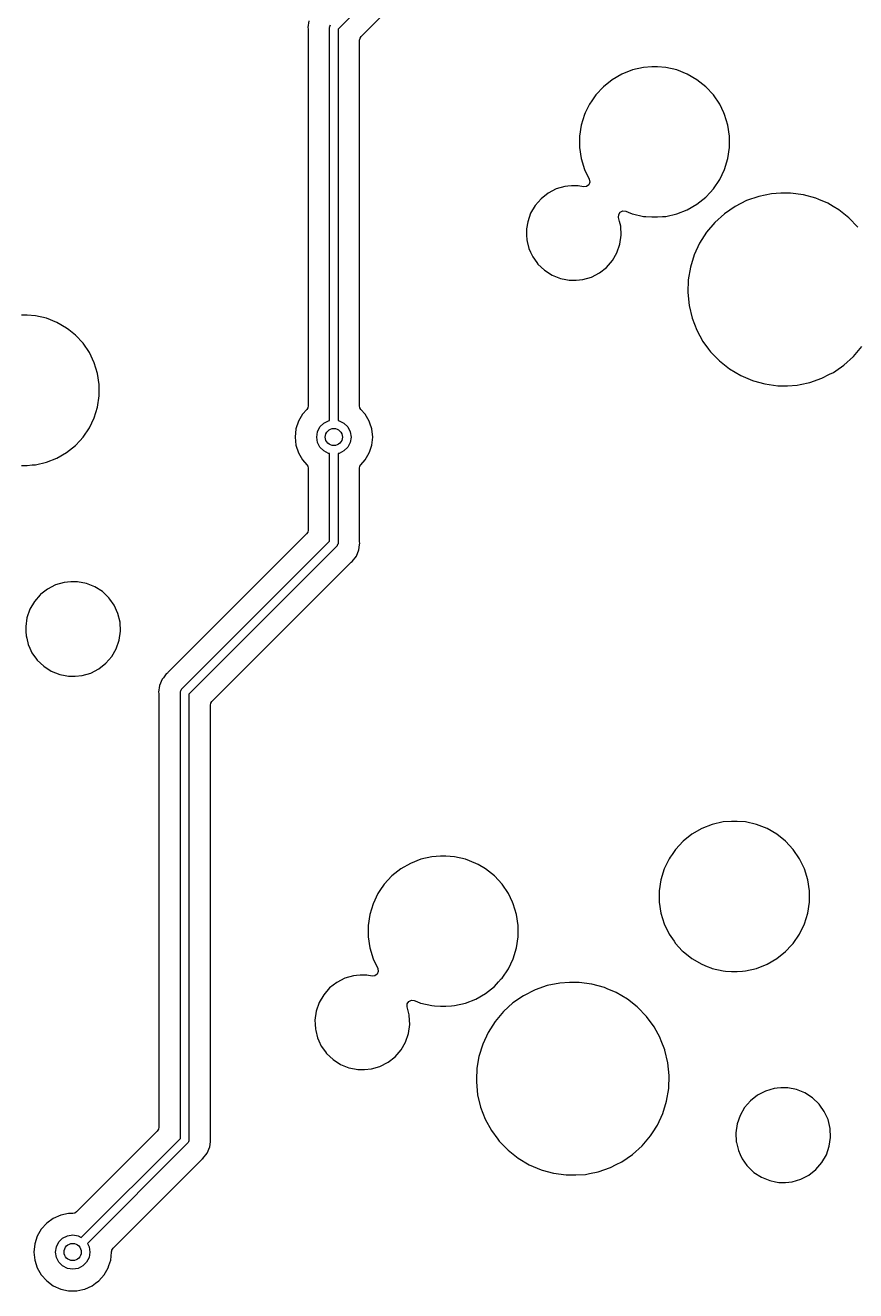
# Model space of a CAD drawing. Extents: x 41 to 271, y -133 to -23.
# Drawn here: x 60.91 to 80.28, y -77.55 to -48.05 of the extents above; entities that cross this region are included whole.
import ezdxf

# ---------------------------------------------------------------- set-up
doc = ezdxf.new("R2010")
doc.units = 0
doc.layers.add('BLACK', color=7, linetype='CONTINUOUS')

msp = doc.modelspace()

# ---------------------------------------------------------------- linework, layer by layer
at = {"layer": 'BLACK', "linetype": 'CONTINUOUS'}
for p, q in [((69.3407, -47.0107), (68.21, -48.1414)), ((67.525, -47.9432), (67.5043, -48.1)), ((68.0112, -48.0844), (68.0219, -48.0635)), ((68.0125, -48.0923), (68.0112, -48.0844)), ((68.0219, -48.0635), (68.0291, -48.0412)), ((68.7468, -48.3124), (69.2424, -47.8168)), ((67.5043, -48.1), (67.5084, -48.1313)), ((67.5084, -48.1313), (67.5095, -48.1475)), ((67.5095, -48.1475), (67.5095, -56.9235)), ((68.01, -48.1), (68.0125, -48.0923)), ((68.01, -57.01), (68.01, -48.1)), ((68.21, -48.1414), (68.21, -57.01)), ((68.7105, -48.4001), (68.7199, -48.3526)), ((68.7199, -48.3526), (68.7468, -48.3124)), ((68.7105, -52.8404), (68.7105, -48.4001)), ((74.8277, -49.1867), (74.6005, -49.3179)), ((75.0719, -49.0909), (74.8277, -49.1867)), ((75.3277, -49.0325), (75.0719, -49.0909)), ((75.5239, -49.0178), (75.3277, -49.0325)), ((75.6548, -49.0178), (75.5239, -49.0178)), ((75.5239, -49.0178), (75.5239, -49.0178)), ((75.6549, -49.0178), (75.6548, -49.0178)), ((75.851, -49.0325), (75.6549, -49.0178)), ((76.1068, -49.0909), (75.851, -49.0325)), ((76.351, -49.1867), (76.1068, -49.0909)), ((76.5782, -49.3179), (76.351, -49.1867)), ((74.3954, -49.4815), (74.2169, -49.6738)), ((74.6005, -49.3179), (74.3954, -49.4815)), ((76.7833, -49.4815), (76.5782, -49.3179)), ((76.5782, -49.3179), (76.5782, -49.3179)), ((76.9618, -49.6738), (76.7833, -49.4815)), ((76.7833, -49.4815), (76.7833, -49.4815)), ((76.7833, -49.4815), (76.7833, -49.4815)), ((74.1225, -49.8122), (74.0706, -49.8884)), ((74.2169, -49.6738), (74.1225, -49.8122)), ((77.1096, -49.8906), (76.9618, -49.6738)), ((76.9618, -49.6738), (76.9618, -49.6738)), ((76.9618, -49.6738), (76.9618, -49.6738)), ((73.9553, -50.127), (73.878, -50.3777)), ((73.9733, -50.0895), (73.9553, -50.127)), ((74.0691, -49.8906), (73.9733, -50.0895)), ((74.0706, -49.8884), (74.0691, -49.8906)), ((77.2054, -50.0895), (77.1096, -49.8906)), ((77.2234, -50.127), (77.2054, -50.0895)), ((77.3007, -50.3777), (77.2234, -50.127)), ((73.878, -50.3777), (73.8389, -50.6371)), ((77.3399, -50.6371), (77.3007, -50.3777)), ((73.8389, -50.6371), (73.8389, -50.8995)), ((77.3399, -50.8995), (77.3399, -50.6371)), ((73.8389, -50.8995), (73.878, -51.1589)), ((77.3007, -51.1589), (77.3399, -50.8995)), ((73.878, -51.1589), (73.9553, -51.4096)), ((77.2234, -51.4096), (77.3007, -51.1589)), ((73.9553, -51.4096), (74.0659, -51.6393)), ((77.1096, -51.646), (77.2234, -51.4096)), ((73.294, -51.8659), (73.1071, -51.9623)), ((73.4958, -51.8066), (73.294, -51.8659)), ((73.5656, -51.8), (73.4958, -51.8066)), ((73.6528, -51.7916), (73.5656, -51.8)), ((73.8104, -51.7916), (73.6528, -51.7916)), ((73.9307, -51.8148), (73.8104, -51.7916)), ((73.8104, -51.7916), (73.8104, -51.7916)), ((73.9981, -51.809), (73.9307, -51.8148)), ((74.0524, -51.7687), (73.9981, -51.809)), ((74.0775, -51.7059), (74.0524, -51.7687)), ((74.0659, -51.6393), (74.0775, -51.7059)), ((76.8826, -51.9481), (76.9618, -51.8628)), ((76.9618, -51.8628), (77.1096, -51.646)), ((76.9618, -51.8628), (76.9618, -51.8628)), ((76.9618, -51.8628), (76.9618, -51.8628)), ((72.9417, -52.0923), (72.804, -52.2512)), ((73.1071, -51.9623), (72.9417, -52.0923)), ((76.5782, -52.2187), (76.7833, -52.0551)), ((76.7833, -52.0551), (76.8826, -51.9481)), ((77.734, -52.1369), (77.4658, -52.2724)), ((78.0178, -52.0383), (77.734, -52.1369)), ((78.3123, -51.9785), (78.0178, -52.0383)), ((78.5371, -51.9634), (78.3123, -51.9785)), ((78.7624, -51.9634), (78.5371, -51.9634)), ((78.5371, -51.9634), (78.5371, -51.9634)), ((79.0602, -52.0035), (78.7624, -51.9634)), ((79.35, -52.0829), (79.0602, -52.0035)), ((79.0602, -52.0035), (79.0602, -52.0035)), ((79.0602, -52.0035), (79.0602, -52.0035)), ((79.4187, -52.112), (79.35, -52.0829)), ((79.6266, -52.2002), (79.4187, -52.112)), ((79.7559, -52.2767), (79.6266, -52.2002)), ((72.6988, -52.4334), (72.63, -52.6322)), ((72.804, -52.2512), (72.6988, -52.4334)), ((74.7503, -52.5292), (74.7526, -52.4624)), ((74.7526, -52.4624), (74.7893, -52.4065)), ((74.7893, -52.4065), (74.8496, -52.3778)), ((74.8496, -52.3778), (74.9161, -52.3845)), ((74.9161, -52.3845), (74.9722, -52.4065)), ((74.9722, -52.4065), (75.0637, -52.4425)), ((75.0637, -52.4425), (75.0719, -52.4457)), ((75.0719, -52.4457), (75.3277, -52.5041)), ((75.3277, -52.5041), (75.3838, -52.5083)), ((75.3838, -52.5083), (75.5239, -52.5188)), ((75.6549, -52.5188), (75.7774, -52.5096)), ((75.7774, -52.5096), (75.851, -52.5041)), ((75.851, -52.5041), (76.1068, -52.4457)), ((76.1068, -52.4457), (76.351, -52.3498)), ((76.351, -52.3498), (76.5782, -52.2187)), ((77.218, -52.4425), (76.9952, -52.644)), ((77.4658, -52.2724), (77.218, -52.4425)), ((79.8852, -52.3533), (79.7559, -52.2767)), ((80.1161, -52.5357), (79.8852, -52.3533)), ((72.6061, -52.7983), (72.6001, -52.8404)), ((72.63, -52.6322), (72.6061, -52.7983)), ((74.7508, -52.5312), (74.7503, -52.5292)), ((74.7743, -52.6283), (74.7508, -52.5312)), ((74.7508, -52.5312), (74.7508, -52.5312)), ((74.8003, -52.7353), (74.7743, -52.6283)), ((74.8004, -52.7356), (74.8003, -52.7353)), ((74.8104, -52.9457), (74.8004, -52.7356)), ((75.5239, -52.5188), (75.5239, -52.5188)), ((75.5239, -52.5188), (75.6548, -52.5188)), ((75.6548, -52.5188), (75.6549, -52.5188)), ((76.9952, -52.644), (76.8012, -52.8735)), ((80.121, -52.5395), (80.1161, -52.5357)), ((80.3299, -52.7555), (80.121, -52.5395)), ((68.7105, -54.283), (68.7105, -52.8404)), ((72.6001, -52.8404), (72.6049, -52.9422)), ((72.6049, -52.9422), (72.6101, -53.0505)), ((72.6101, -53.0505), (72.6196, -53.0899)), ((72.6196, -53.0899), (72.6597, -53.2549)), ((74.7804, -53.1539), (74.8104, -52.9457)), ((76.8012, -52.8735), (76.6395, -53.1268)), ((72.6597, -53.2549), (72.6981, -53.339)), ((72.6981, -53.339), (72.747, -53.4462)), ((74.6065, -53.5348), (74.7117, -53.3526)), ((74.7117, -53.3526), (74.7804, -53.1539)), ((76.6395, -53.1268), (76.513, -53.3994)), ((72.747, -53.4462), (72.8433, -53.5814)), ((72.8433, -53.5814), (72.8691, -53.6176)), ((72.8691, -53.6176), (73.0213, -53.7627)), ((74.4687, -53.6938), (74.6065, -53.5348)), ((76.424, -53.6864), (76.374, -53.9827)), ((76.513, -53.3994), (76.424, -53.6864)), ((73.0213, -53.7627), (73.0213, -53.7627)), ((73.0213, -53.7627), (73.0213, -53.7627)), ((73.0213, -53.7627), (73.1982, -53.8764)), ((73.1982, -53.8764), (73.1982, -53.8764)), ((73.1982, -53.8764), (73.3935, -53.9546)), ((73.3935, -53.9546), (73.5223, -53.9794)), ((73.5223, -53.9794), (73.6001, -53.9944)), ((73.7577, -53.9944), (73.9146, -53.9794)), ((73.9146, -53.9794), (74.1164, -53.9202)), ((74.1164, -53.9202), (74.3034, -53.8238)), ((74.3034, -53.8238), (74.4687, -53.6938)), ((76.374, -53.9827), (76.364, -54.283)), ((73.6001, -53.9944), (73.6001, -53.9944)), ((73.6001, -53.9944), (73.7577, -53.9944)), ((73.7577, -53.9944), (73.7577, -53.9944)), ((68.7105, -56.9235), (68.7105, -54.283)), ((76.364, -54.283), (76.394, -54.582)), ((60.9552, -54.8085), (60.8242, -54.8085)), ((61.1513, -54.8232), (60.9552, -54.8085)), ((60.9552, -54.8085), (60.9552, -54.8085)), ((61.4071, -54.8816), (61.1513, -54.8232)), ((76.394, -54.582), (76.4637, -54.8743)), ((61.6514, -54.9775), (61.4071, -54.8816)), ((61.8786, -55.1087), (61.6514, -54.9775)), ((61.9299, -55.1496), (61.8786, -55.1087)), ((62.0837, -55.2722), (61.9299, -55.1496)), ((76.4637, -54.8743), (76.5717, -55.1547)), ((76.5717, -55.1547), (76.7161, -55.4182)), ((62.2621, -55.4646), (62.0837, -55.2722)), ((62.0837, -55.2722), (62.0837, -55.2722)), ((62.0837, -55.2722), (62.0837, -55.2722)), ((76.7161, -55.4182), (76.8492, -55.5989)), ((62.4099, -55.6813), (62.2621, -55.4646)), ((62.2621, -55.4646), (62.2621, -55.4646)), ((62.2621, -55.4646), (62.2621, -55.4646)), ((62.5238, -55.9177), (62.4099, -55.6813)), ((76.8492, -55.5989), (76.8944, -55.6601)), ((76.8944, -55.6601), (77.1033, -55.8761)), ((80.2291, -55.7716), (80.4231, -55.5421)), ((62.6011, -56.1684), (62.5238, -55.9177)), ((77.1033, -55.8761), (77.3391, -56.0623)), ((79.8152, -56.1043), (80.0062, -55.9732)), ((80.0062, -55.9732), (80.2291, -55.7716)), ((62.6402, -56.4279), (62.6011, -56.1684)), ((77.3391, -56.0623), (77.5976, -56.2155)), ((77.5976, -56.2155), (77.8743, -56.3328)), ((77.8743, -56.3328), (77.8743, -56.3328)), ((77.8743, -56.3328), (77.8743, -56.3328)), ((77.8743, -56.3328), (77.8959, -56.3387)), ((77.8959, -56.3387), (78.1641, -56.4122)), ((79.2064, -56.3773), (79.4903, -56.2788)), ((79.4903, -56.2788), (79.672, -56.1869)), ((79.672, -56.1869), (79.7585, -56.1432)), ((79.7585, -56.1432), (79.8152, -56.1043)), ((62.6402, -56.6902), (62.6402, -56.4279)), ((78.1641, -56.4122), (78.4619, -56.4522)), ((78.4619, -56.4522), (78.6872, -56.4522)), ((78.6872, -56.4522), (78.9119, -56.4372)), ((78.6872, -56.4522), (78.6872, -56.4522)), ((78.9119, -56.4372), (78.9856, -56.4222)), ((78.9856, -56.4222), (79.2064, -56.3773)), ((62.6011, -56.9497), (62.6402, -56.6902)), ((67.5095, -56.9235), (67.5013, -56.968)), ((68.7187, -56.968), (68.7105, -56.9235)), ((62.4099, -57.4368), (62.5238, -57.2004)), ((62.5238, -57.2004), (62.6011, -56.9497)), ((67.3775, -57.1178), (67.2828, -57.2817)), ((67.4776, -57.0065), (67.3775, -57.1178)), ((67.5013, -56.968), (67.4776, -57.0065)), ((68.01, -57.2658), (68.01, -57.01)), ((68.21, -57.01), (68.21, -57.2658)), ((68.7424, -57.0065), (68.7187, -56.968)), ((68.8425, -57.1178), (68.7424, -57.0065)), ((68.9372, -57.2817), (68.8425, -57.1178)), ((62.2621, -57.6535), (62.4099, -57.4368)), ((67.2243, -57.4617), (67.2045, -57.65)), ((67.2828, -57.2817), (67.2243, -57.4617)), ((67.7296, -57.5264), (67.7864, -57.4149)), ((67.7864, -57.4149), (67.8749, -57.3264)), ((67.8749, -57.3264), (67.9864, -57.2696)), ((67.9864, -57.2696), (68.01, -57.2658)), ((68.21, -57.2658), (68.2336, -57.2696)), ((68.2336, -57.2696), (68.3451, -57.3264)), ((68.3451, -57.3264), (68.4336, -57.4149)), ((68.4336, -57.4149), (68.4904, -57.5264)), ((68.9509, -57.3238), (68.9372, -57.2817)), ((68.9957, -57.4617), (68.9509, -57.3238)), ((69.0155, -57.65), (68.9957, -57.4617)), ((62.0837, -57.8459), (62.183, -57.7388)), ((62.183, -57.7388), (62.2621, -57.6535)), ((62.2621, -57.6535), (62.2621, -57.6535)), ((62.2621, -57.6535), (62.2621, -57.6535)), ((67.2045, -57.65), (67.2243, -57.8383)), ((67.71, -57.65), (67.7296, -57.5264)), ((67.7296, -57.7736), (67.71, -57.65)), ((67.7864, -57.8851), (67.7296, -57.7736)), ((68.4904, -57.7736), (68.4336, -57.8851)), ((68.4904, -57.5264), (68.51, -57.65)), ((68.51, -57.65), (68.4904, -57.7736)), ((68.9957, -57.8383), (69.0155, -57.65)), ((61.6514, -58.1406), (61.8786, -58.0094)), ((61.8786, -58.0094), (62.0837, -57.8459)), ((67.2243, -57.8383), (67.2828, -58.0183)), ((67.2828, -58.0183), (67.3775, -58.1822)), ((67.8749, -57.9736), (67.7864, -57.8851)), ((67.9864, -58.0304), (67.8749, -57.9736)), ((68.01, -58.0342), (67.9864, -58.0304)), ((68.01, -60.0786), (68.01, -58.0342)), ((68.2336, -58.0304), (68.21, -58.0342)), ((68.21, -58.0342), (68.21, -60.12)), ((68.3451, -57.9736), (68.2336, -58.0304)), ((68.4336, -57.8851), (68.3451, -57.9736)), ((68.8425, -58.1822), (68.9372, -58.0183)), ((68.9372, -58.0183), (68.9501, -57.9785)), ((68.9501, -57.9785), (68.9957, -57.8383)), ((60.8242, -58.3095), (60.9552, -58.3095)), ((60.9552, -58.3095), (61.0778, -58.3004)), ((60.9552, -58.3095), (60.9552, -58.3095)), ((61.0778, -58.3004), (61.1513, -58.2948)), ((61.1513, -58.2948), (61.4071, -58.2365)), ((61.4071, -58.2365), (61.6514, -58.1406)), ((67.3775, -58.1822), (67.4776, -58.2935)), ((67.4776, -58.2935), (67.5013, -58.332)), ((67.5013, -58.332), (67.5095, -58.3765)), ((67.5095, -58.3765), (67.5095, -59.8199)), ((68.7105, -58.3765), (68.7187, -58.332)), ((68.7105, -60.0725), (68.7105, -58.3765)), ((68.7187, -58.332), (68.7424, -58.2935)), ((68.7424, -58.2935), (68.8425, -58.1822)), ((67.5001, -59.8674), (67.4732, -59.9076)), ((67.5095, -59.8199), (67.5001, -59.8674)), ((67.4732, -59.9076), (64.239, -63.1418)), ((64.5593, -63.5293), (68.01, -60.0786)), ((68.1909, -60.1788), (68.1844, -60.1835)), ((68.1981, -60.1565), (68.1909, -60.1788)), ((68.2088, -60.1356), (68.1981, -60.1565)), ((68.21, -60.12), (68.2075, -60.1277)), ((68.2075, -60.1277), (68.2088, -60.1356)), ((68.695, -60.2768), (68.7105, -60.1594)), ((68.7116, -60.0887), (68.7105, -60.0725)), ((68.7105, -60.1594), (68.7157, -60.12)), ((68.7157, -60.12), (68.7116, -60.0887)), ((68.1807, -60.1907), (64.73, -63.6414)), ((68.1844, -60.1835), (68.1807, -60.1907)), ((68.5383, -60.5483), (68.6345, -60.4228)), ((68.6345, -60.4228), (68.695, -60.2768)), ((66.071, -63.0082), (68.501, -60.5782)), ((68.501, -60.5782), (68.5132, -60.5675)), ((68.5132, -60.5675), (68.5383, -60.5483)), ((61.819, -61.0369), (61.6172, -61.0962)), ((61.8982, -61.0294), (61.819, -61.0369)), ((61.9759, -61.022), (61.8982, -61.0294)), ((62.1335, -61.022), (61.9759, -61.022)), ((62.3401, -61.0618), (62.1335, -61.022)), ((62.1335, -61.022), (62.1335, -61.022)), ((62.3774, -61.0767), (62.3401, -61.0618)), ((62.3401, -61.0618), (62.3401, -61.0618)), ((62.3401, -61.0618), (62.3401, -61.0618)), ((61.2584, -61.33), (61.1271, -61.4816)), ((61.2649, -61.3226), (61.2584, -61.33)), ((61.277, -61.313), (61.2649, -61.3226)), ((61.4302, -61.1926), (61.277, -61.313)), ((61.6172, -61.0962), (61.4302, -61.1926)), ((62.5354, -61.1399), (62.3774, -61.0767)), ((62.7123, -61.2537), (62.5354, -61.1399)), ((62.8645, -61.3988), (62.7123, -61.2537)), ((62.7123, -61.2537), (62.7123, -61.2537)), ((62.7123, -61.2537), (62.7123, -61.2537)), ((61.1271, -61.4816), (61.0219, -61.6637)), ((62.8852, -61.4278), (62.8645, -61.3988)), ((62.9865, -61.5701), (62.8852, -61.4278)), ((63.0739, -61.7615), (62.9865, -61.5701)), ((62.9865, -61.5701), (62.9865, -61.5701)), ((62.9865, -61.5701), (62.9865, -61.5701)), ((60.9531, -61.8625), (60.9237, -62.0671)), ((61.0219, -61.6637), (60.9531, -61.8625)), ((63.1235, -61.9659), (63.0739, -61.7615)), ((60.9237, -62.0671), (60.9232, -62.0707)), ((60.9232, -62.0707), (60.9286, -62.1848)), ((60.9286, -62.1848), (60.9332, -62.2808)), ((63.1036, -62.3842), (63.1335, -62.176)), ((63.1335, -62.176), (63.1235, -61.9659)), ((60.9332, -62.2808), (60.947, -62.3376)), ((60.947, -62.3376), (60.9828, -62.4852)), ((60.9828, -62.4852), (61.0233, -62.5739)), ((63.0348, -62.583), (63.1036, -62.3842)), ((61.0233, -62.5739), (61.0702, -62.6766)), ((61.0702, -62.6766), (61.1786, -62.8289)), ((61.1786, -62.8289), (61.1922, -62.8479)), ((62.7919, -62.9241), (62.9296, -62.7651)), ((62.9296, -62.7651), (63.0348, -62.583)), ((61.1922, -62.8479), (61.3444, -62.993)), ((61.3444, -62.993), (61.3444, -62.993)), ((61.3444, -62.993), (61.3444, -62.9931)), ((61.3444, -62.9931), (61.5214, -63.1068)), ((61.5214, -63.1068), (61.5214, -63.1068)), ((61.5214, -63.1068), (61.7167, -63.1849)), ((62.4396, -63.1505), (62.6265, -63.0541)), ((62.6265, -63.0541), (62.7919, -62.9241)), ((65.2668, -63.8124), (66.071, -63.0082)), ((61.7167, -63.1849), (61.8454, -63.2098)), ((61.8454, -63.2098), (61.9232, -63.2248)), ((61.9232, -63.2248), (61.9232, -63.2248)), ((61.9232, -63.2248), (62.0808, -63.2248)), ((62.0808, -63.2248), (62.2378, -63.2098)), ((62.0808, -63.2248), (62.0808, -63.2248)), ((62.2378, -63.2098), (62.4396, -63.1505)), ((64.1055, -63.2972), (64.045, -63.4432)), ((64.1344, -63.2594), (64.1055, -63.2972)), ((64.1345, -63.2594), (64.1344, -63.2594)), ((64.2017, -63.1717), (64.1345, -63.2594)), ((64.2268, -63.1525), (64.2017, -63.1717)), ((64.239, -63.1418), (64.2268, -63.1525)), ((64.045, -63.4432), (64.0243, -63.6)), ((64.0243, -63.6), (64.0284, -63.6313)), ((64.0284, -63.6313), (64.0295, -63.6475)), ((64.0295, -63.6475), (64.0295, -73.7399)), ((64.53, -63.6), (64.5325, -63.5923)), ((64.53, -73.9986), (64.53, -63.6)), ((64.5312, -63.5844), (64.5419, -63.5635)), ((64.5325, -63.5923), (64.5312, -63.5844)), ((64.5419, -63.5635), (64.5491, -63.5412)), ((64.5491, -63.5412), (64.5556, -63.5365)), ((64.5556, -63.5365), (64.5593, -63.5293)), ((64.73, -63.6414), (64.73, -74.04)), ((65.2305, -63.9001), (65.2399, -63.8526)), ((65.2305, -71.2413), (65.2305, -63.9001)), ((65.2399, -63.8526), (65.2668, -63.8124)), ((77.1883, -66.6234), (76.9325, -66.6818)), ((77.3844, -66.6087), (77.1883, -66.6234)), ((77.5154, -66.6087), (77.3844, -66.6087)), ((77.3844, -66.6087), (77.3844, -66.6087)), ((77.7115, -66.6234), (77.5154, -66.6087)), ((77.5154, -66.6087), (77.5154, -66.6087)), ((77.9673, -66.6818), (77.7115, -66.6234)), ((76.461, -66.9088), (76.2559, -67.0724)), ((76.6882, -66.7776), (76.461, -66.9088)), ((76.9325, -66.6818), (76.6882, -66.7776)), ((78.2115, -66.7776), (77.9673, -66.6818)), ((78.4387, -66.9088), (78.2115, -66.7776)), ((78.6439, -67.0724), (78.4387, -66.9088)), ((78.4387, -66.9088), (78.4387, -66.9088)), ((76.2559, -67.0724), (76.0775, -67.2647)), ((78.8223, -67.2647), (78.6439, -67.0724)), ((78.6439, -67.0724), (78.6439, -67.0724)), ((78.6439, -67.0724), (78.6439, -67.0724)), ((70.1414, -67.4917), (69.8972, -67.5876)), ((70.3972, -67.4334), (70.1414, -67.4917)), ((70.5934, -67.4187), (70.3972, -67.4334)), ((70.7243, -67.4187), (70.5934, -67.4187)), ((70.5934, -67.4187), (70.5934, -67.4187)), ((70.7244, -67.4187), (70.7243, -67.4187)), ((70.9205, -67.4334), (70.7244, -67.4187)), ((71.1763, -67.4917), (70.9205, -67.4334)), ((71.4205, -67.5876), (71.1763, -67.4917)), ((75.9297, -67.4815), (75.8313, -67.6857)), ((75.9551, -67.4442), (75.9297, -67.4815)), ((75.9983, -67.3809), (75.9551, -67.4442)), ((76.0775, -67.2647), (75.9983, -67.3809)), ((78.9701, -67.4815), (78.8223, -67.2647)), ((78.8223, -67.2647), (78.8223, -67.2647)), ((78.8223, -67.2647), (78.8223, -67.2647)), ((79.0839, -67.7179), (78.9701, -67.4815)), ((69.67, -67.7188), (69.4649, -67.8824)), ((69.8972, -67.5876), (69.67, -67.7188)), ((71.4719, -67.6173), (71.4205, -67.5876)), ((71.4205, -67.5876), (71.4205, -67.5876)), ((71.4205, -67.5876), (71.4205, -67.5876)), ((71.6477, -67.7188), (71.4719, -67.6173)), ((71.8528, -67.8824), (71.6477, -67.7188)), ((71.6477, -67.7188), (71.6477, -67.7188)), ((75.8158, -67.7179), (75.7385, -67.9686)), ((75.8313, -67.6857), (75.8158, -67.7179)), ((79.1613, -67.9686), (79.0839, -67.7179)), ((69.2864, -68.0747), (69.1859, -68.2221)), ((69.4649, -67.8824), (69.2864, -68.0747)), ((72.0313, -68.0747), (71.8528, -67.8824)), ((71.8528, -67.8824), (71.8528, -67.8824)), ((71.8528, -67.8824), (71.8528, -67.8824)), ((72.1791, -68.2915), (72.0313, -68.0747)), ((72.0313, -68.0747), (72.0313, -68.0747)), ((72.0313, -68.0747), (72.0313, -68.0747)), ((75.7385, -67.9686), (75.6994, -68.228)), ((79.2004, -68.228), (79.1613, -67.9686)), ((69.1386, -68.2915), (69.0248, -68.5278)), ((69.1859, -68.2221), (69.1386, -68.2915)), ((72.2749, -68.4904), (72.1791, -68.2915)), ((75.6994, -68.228), (75.6994, -68.4904)), ((79.2004, -68.4904), (79.2004, -68.228)), ((69.0248, -68.5278), (68.9475, -68.7786)), ((72.2929, -68.5278), (72.2749, -68.4904)), ((72.3702, -68.7786), (72.2929, -68.5278)), ((75.6994, -68.4904), (75.7385, -68.7498)), ((79.1613, -68.7498), (79.2004, -68.4904)), ((68.9475, -68.7786), (68.9084, -69.038)), ((72.4094, -69.038), (72.3702, -68.7786)), ((75.7385, -68.7498), (75.8158, -69.0005)), ((75.8158, -69.0005), (75.9297, -69.2369)), ((78.9701, -69.2369), (79.0839, -69.0005)), ((79.0839, -69.0005), (79.1613, -68.7498)), ((68.9084, -69.038), (68.9084, -69.3003)), ((68.9084, -69.3003), (68.9475, -69.5598)), ((72.3702, -69.5598), (72.4094, -69.3003)), ((72.4094, -69.3003), (72.4094, -69.038)), ((75.9297, -69.2369), (76.0446, -69.4056)), ((78.8223, -69.4537), (78.9701, -69.2369)), ((68.9475, -69.5598), (69.0248, -69.8105)), ((72.2929, -69.8105), (72.3702, -69.5598)), ((76.0446, -69.4056), (76.0775, -69.4537)), ((76.0775, -69.4537), (76.2364, -69.625)), ((78.6439, -69.646), (78.781, -69.4982)), ((78.781, -69.4982), (78.8223, -69.4537)), ((78.8223, -69.4537), (78.8223, -69.4537)), ((78.8223, -69.4537), (78.8223, -69.4537)), ((69.0248, -69.8105), (69.1354, -70.0401)), ((72.1791, -70.0469), (72.2929, -69.8105)), ((76.2364, -69.625), (76.2559, -69.646)), ((76.2559, -69.646), (76.461, -69.8096)), ((76.461, -69.8096), (76.6882, -69.9408)), ((78.2115, -69.9408), (78.4387, -69.8096)), ((78.4387, -69.8096), (78.6439, -69.646)), ((68.5653, -70.2075), (68.3635, -70.2668)), ((68.6351, -70.2008), (68.5653, -70.2075)), ((68.7223, -70.1925), (68.6351, -70.2008)), ((68.8799, -70.1925), (68.7223, -70.1925)), ((69.0002, -70.2157), (68.8799, -70.1925)), ((68.8799, -70.1925), (68.8799, -70.1925)), ((69.1219, -70.1696), (69.0676, -70.2099)), ((69.147, -70.1068), (69.1219, -70.1696)), ((69.1354, -70.0401), (69.147, -70.1068)), ((72.0313, -70.2636), (72.1791, -70.0469)), ((76.6882, -69.9408), (76.8153, -69.9907)), ((76.8153, -69.9907), (76.9028, -70.025)), ((76.9028, -70.025), (76.9325, -70.0366)), ((76.9325, -70.0366), (77.1882, -70.095)), ((77.1882, -70.095), (77.2443, -70.0992)), ((77.2443, -70.0992), (77.3844, -70.1097)), ((77.3844, -70.1097), (77.3844, -70.1097)), ((77.3844, -70.1097), (77.5154, -70.1097)), ((77.5154, -70.1097), (77.638, -70.1005)), ((77.5154, -70.1097), (77.5154, -70.1097)), ((77.638, -70.1005), (77.7115, -70.095)), ((77.7115, -70.095), (77.9673, -70.0366)), ((77.9673, -70.0366), (78.2115, -69.9408)), ((68.0112, -70.4932), (67.8735, -70.6521)), ((68.1766, -70.3631), (68.0112, -70.4932)), ((68.3635, -70.2668), (68.1766, -70.3631)), ((69.0676, -70.2099), (69.0002, -70.2157)), ((71.6477, -70.6196), (71.8528, -70.456)), ((71.8528, -70.456), (71.9521, -70.349)), ((71.9521, -70.349), (72.0129, -70.2835)), ((72.0129, -70.2835), (72.0313, -70.2637)), ((72.0313, -70.2637), (72.0313, -70.2636)), ((72.0313, -70.2636), (72.0313, -70.2636)), ((73.0873, -70.4392), (72.8035, -70.5378)), ((73.3818, -70.3794), (73.0873, -70.4392)), ((73.6066, -70.3643), (73.3818, -70.3794)), ((73.8319, -70.3643), (73.6066, -70.3643)), ((73.6066, -70.3643), (73.6066, -70.3643)), ((74.1297, -70.4044), (73.8319, -70.3643)), ((74.4195, -70.4838), (74.1297, -70.4044)), ((74.1297, -70.4044), (74.1297, -70.4044)), ((74.1297, -70.4044), (74.1297, -70.4044)), ((74.4814, -70.51), (74.4195, -70.4838)), ((67.8735, -70.6521), (67.7683, -70.8343)), ((69.8588, -70.8074), (69.9191, -70.7787)), ((69.9191, -70.7787), (69.9856, -70.7854)), ((69.9856, -70.7854), (70.0416, -70.8074)), ((71.1763, -70.8466), (71.4205, -70.7507)), ((71.4205, -70.7507), (71.6477, -70.6196)), ((72.5353, -70.6733), (72.2875, -70.8434)), ((72.8035, -70.5378), (72.5353, -70.6733)), ((74.6961, -70.6011), (74.4814, -70.51)), ((74.8234, -70.6765), (74.6961, -70.6011)), ((74.9547, -70.7542), (74.8234, -70.6765)), ((75.1856, -70.9365), (74.9547, -70.7542)), ((67.6995, -71.0331), (67.6698, -71.2399)), ((67.7683, -70.8343), (67.6995, -71.0331)), ((69.8198, -70.9301), (69.8221, -70.8633)), ((69.8203, -70.932), (69.8198, -70.9301)), ((69.8515, -71.0607), (69.8203, -70.932)), ((69.8203, -70.932), (69.8203, -70.932)), ((69.8221, -70.8633), (69.8588, -70.8074)), ((69.8654, -71.118), (69.8515, -71.0607)), ((70.0416, -70.8074), (70.134, -70.8437)), ((70.134, -70.8437), (70.1414, -70.8466)), ((70.1414, -70.8466), (70.3972, -70.905)), ((70.3972, -70.905), (70.4533, -70.9092)), ((70.4533, -70.9092), (70.5934, -70.9197)), ((70.5934, -70.9197), (70.5934, -70.9197)), ((70.5934, -70.9197), (70.7243, -70.9197)), ((70.7243, -70.9197), (70.7244, -70.9197)), ((70.7244, -70.9197), (70.8533, -70.91)), ((70.8533, -70.91), (70.9205, -70.905)), ((70.9205, -70.905), (71.1763, -70.8466)), ((72.0647, -71.0449), (71.8707, -71.2744)), ((72.2875, -70.8434), (72.0647, -71.0449)), ((75.1905, -70.9404), (75.1856, -70.9365)), ((75.3994, -71.1564), (75.1905, -70.9404)), ((65.2305, -72.6839), (65.2305, -71.2413)), ((67.6698, -71.2399), (67.6696, -71.2413)), ((67.6696, -71.2413), (67.6742, -71.338)), ((67.6742, -71.338), (67.6796, -71.4514)), ((69.8499, -71.5548), (69.8799, -71.3466)), ((69.8699, -71.1365), (69.8654, -71.118)), ((69.8799, -71.3466), (69.8699, -71.1365)), ((71.8707, -71.2744), (71.709, -71.5277)), ((75.5776, -71.3983), (75.3994, -71.1564)), ((67.6796, -71.4514), (67.6877, -71.4847)), ((67.6877, -71.4847), (67.7292, -71.6558)), ((67.7292, -71.6558), (67.7608, -71.7251)), ((69.7812, -71.7535), (69.8499, -71.5548)), ((71.709, -71.5277), (71.5825, -71.8003)), ((75.7187, -71.6558), (75.5776, -71.3983)), ((75.7221, -71.6619), (75.7187, -71.6558)), ((75.7468, -71.7261), (75.7221, -71.6619)), ((67.7608, -71.7251), (67.8165, -71.8471)), ((67.8165, -71.8471), (67.9128, -71.9823)), ((69.5382, -72.0947), (69.676, -71.9357)), ((69.676, -71.9357), (69.7812, -71.7535)), ((71.5825, -71.8003), (71.4935, -72.0873)), ((75.8278, -71.9364), (75.7468, -71.7261)), ((75.8301, -71.9423), (75.8278, -71.9364)), ((75.8997, -72.2346), (75.8301, -71.9423)), ((67.9128, -71.9823), (67.9386, -72.0185)), ((67.9386, -72.0185), (68.0908, -72.1636)), ((68.0908, -72.1636), (68.0908, -72.1636)), ((68.0908, -72.1636), (68.0908, -72.1636)), ((68.0908, -72.1636), (68.2677, -72.2773)), ((69.1859, -72.3211), (69.3729, -72.2247)), ((69.3729, -72.2247), (69.5382, -72.0947)), ((71.4935, -72.0873), (71.4467, -72.3646)), ((75.9298, -72.5336), (75.8997, -72.2346)), ((68.2677, -72.2773), (68.2677, -72.2773)), ((68.2677, -72.2773), (68.463, -72.3555)), ((68.463, -72.3555), (68.5918, -72.3803)), ((68.5918, -72.3803), (68.6696, -72.3953)), ((68.6696, -72.3953), (68.6696, -72.3953)), ((68.6696, -72.3953), (68.8272, -72.3953)), ((68.8272, -72.3953), (68.9841, -72.3803)), ((68.8272, -72.3953), (68.8272, -72.3953)), ((68.9841, -72.3803), (69.1859, -72.3211)), ((71.4435, -72.3836), (71.436, -72.6083)), ((71.4467, -72.3646), (71.4435, -72.3836)), ((75.9198, -72.8339), (75.9298, -72.5336)), ((65.2305, -73.9925), (65.2305, -72.6839)), ((71.436, -72.6083), (71.4335, -72.6839)), ((71.4335, -72.6839), (71.4635, -72.9829)), ((75.8698, -73.1302), (75.9198, -72.8339)), ((78.3791, -72.8371), (78.1773, -72.8964)), ((78.4489, -72.8304), (78.3791, -72.8371)), ((78.5361, -72.8221), (78.4489, -72.8304)), ((78.6937, -72.8221), (78.5361, -72.8221)), ((78.9002, -72.8619), (78.6937, -72.8221)), ((78.6937, -72.8221), (78.6937, -72.8221)), ((78.9376, -72.8769), (78.9002, -72.8619)), ((78.9002, -72.8619), (78.9002, -72.8619)), ((78.9002, -72.8619), (78.9002, -72.8619)), ((71.4635, -72.9829), (71.5332, -73.2752)), ((75.7807, -73.4172), (75.8698, -73.1302)), ((77.825, -73.1228), (77.6873, -73.2817)), ((77.9904, -72.9927), (77.825, -73.1228)), ((78.1773, -72.8964), (77.9904, -72.9927)), ((79.0955, -72.9401), (78.9376, -72.8769)), ((79.2725, -73.0538), (79.0955, -72.9401)), ((79.4247, -73.199), (79.2725, -73.0538)), ((79.2725, -73.0538), (79.2725, -73.0538)), ((79.2725, -73.0538), (79.2725, -73.0538)), ((71.5332, -73.2752), (71.6412, -73.5556)), ((75.6543, -73.6898), (75.7807, -73.4172)), ((77.6873, -73.2817), (77.5821, -73.4639)), ((79.4444, -73.2266), (79.4247, -73.199)), ((79.5467, -73.3703), (79.4444, -73.2266)), ((79.6341, -73.5616), (79.5467, -73.3703)), ((79.5467, -73.3703), (79.5467, -73.3703)), ((79.5467, -73.3703), (79.5467, -73.3703)), ((64.0295, -73.7399), (64.0201, -73.7874)), ((71.6412, -73.5556), (71.7856, -73.8191)), ((75.5386, -73.8709), (75.6543, -73.6898)), ((77.5133, -73.6627), (77.4834, -73.8709)), ((77.5821, -73.4639), (77.5133, -73.6627)), ((79.6837, -73.7661), (79.6341, -73.5616)), ((63.9932, -73.8276), (62.1076, -75.7132)), ((62.2201, -76.3085), (64.53, -73.9986)), ((64.0201, -73.7874), (63.9932, -73.8276)), ((64.73, -74.04), (64.7275, -74.0477)), ((65.2316, -74.0087), (65.2305, -73.9925)), ((65.2305, -74.0794), (65.2357, -74.04)), ((65.2357, -74.04), (65.2316, -74.0087)), ((71.7856, -73.8191), (71.9332, -74.0194)), ((71.9332, -74.0194), (71.9639, -74.061)), ((75.2986, -74.1725), (75.4926, -73.943)), ((75.4926, -73.943), (75.5386, -73.8709)), ((77.4834, -73.8709), (77.4934, -74.081)), ((79.6638, -74.1844), (79.6937, -73.9762)), ((79.6937, -73.9762), (79.6837, -73.7661)), ((64.7007, -74.1107), (62.3615, -76.4499)), ((64.7044, -74.1035), (64.7007, -74.1107)), ((64.7109, -74.0988), (64.7044, -74.1035)), ((64.7181, -74.0765), (64.7109, -74.0988)), ((64.7288, -74.0556), (64.7181, -74.0765)), ((64.7275, -74.0477), (64.7288, -74.0556)), ((65.1545, -74.3428), (65.215, -74.1968)), ((65.215, -74.1968), (65.2305, -74.0794)), ((71.9639, -74.061), (72.1727, -74.277)), ((72.1727, -74.277), (72.4086, -74.4632)), ((75.0757, -74.3741), (75.2986, -74.1725)), ((77.4934, -74.081), (77.4978, -74.0994)), ((77.4978, -74.0994), (77.543, -74.2854)), ((77.543, -74.2854), (77.5835, -74.3741)), ((79.595, -74.3831), (79.6638, -74.1844)), ((62.9619, -76.5573), (65.021, -74.4982)), ((65.021, -74.4982), (65.0332, -74.4875)), ((65.0332, -74.4875), (65.0583, -74.4683)), ((65.0583, -74.4683), (65.1545, -74.3428)), ((72.4086, -74.4632), (72.6671, -74.6164)), ((72.6671, -74.6164), (72.9438, -74.7337)), ((74.5598, -74.6796), (74.6939, -74.6119)), ((74.6939, -74.6119), (74.828, -74.5441)), ((74.828, -74.5441), (75.0757, -74.3741)), ((74.828, -74.5441), (74.828, -74.5441)), ((77.5835, -74.3741), (77.6304, -74.4767)), ((77.6304, -74.4767), (77.7393, -74.6297)), ((77.7393, -74.6297), (77.7524, -74.6481)), ((79.352, -74.7243), (79.4898, -74.5653)), ((79.4898, -74.5653), (79.595, -74.3831)), ((72.9438, -74.7337), (72.9438, -74.7337)), ((72.9438, -74.7337), (72.9438, -74.7337)), ((72.9438, -74.7337), (72.9654, -74.7396)), ((72.9654, -74.7396), (73.2336, -74.8131)), ((73.2336, -74.8131), (73.5314, -74.8531)), ((73.5314, -74.8531), (73.7567, -74.8531)), ((73.7567, -74.8531), (73.9814, -74.8381)), ((73.7567, -74.8531), (73.7567, -74.8531)), ((73.9814, -74.8381), (74.0714, -74.8198)), ((74.0714, -74.8198), (74.2759, -74.7782)), ((74.2759, -74.7782), (74.5598, -74.6796)), ((77.7524, -74.6481), (77.9046, -74.7932)), ((77.9046, -74.7932), (77.9046, -74.7932)), ((77.9046, -74.7932), (77.9046, -74.7932)), ((77.9046, -74.7932), (78.0815, -74.9069)), ((78.0815, -74.9069), (78.0815, -74.9069)), ((78.0815, -74.9069), (78.2768, -74.9851)), ((78.9997, -74.9507), (79.1867, -74.8543)), ((79.1867, -74.8543), (79.352, -74.7243)), ((78.2768, -74.9851), (78.4056, -75.0099)), ((78.4056, -75.0099), (78.4834, -75.0249)), ((78.4834, -75.0249), (78.4834, -75.0249)), ((78.4834, -75.0249), (78.641, -75.0249)), ((78.641, -75.0249), (78.7979, -75.0099)), ((78.641, -75.0249), (78.641, -75.0249)), ((78.7979, -75.0099), (78.9997, -74.9507)), ((61.7402, -75.7889), (61.5673, -75.8658)), ((61.9254, -75.7495), (61.7402, -75.7889)), ((62.0199, -75.7495), (61.9254, -75.7495)), ((62.0674, -75.7401), (62.0199, -75.7495)), ((62.1076, -75.7132), (62.0674, -75.7401)), ((61.4141, -75.9771), (61.2875, -76.1178)), ((61.5673, -75.8658), (61.4141, -75.9771)), ((61.1928, -76.2817), (61.1343, -76.4617)), ((61.2875, -76.1178), (61.1928, -76.2817)), ((61.6964, -76.4149), (61.7849, -76.3264)), ((61.7849, -76.3264), (61.8964, -76.2696)), ((61.8964, -76.2696), (62.02, -76.25)), ((62.02, -76.25), (62.1436, -76.2696)), ((62.1436, -76.2696), (62.2201, -76.3085)), ((61.1343, -76.4617), (61.1145, -76.65)), ((61.1145, -76.65), (61.1343, -76.8383)), ((61.62, -76.65), (61.6396, -76.5264)), ((61.6396, -76.7736), (61.62, -76.65)), ((61.6396, -76.5264), (61.6964, -76.4149)), ((62.3615, -76.4499), (62.4004, -76.5264)), ((62.4004, -76.5264), (62.42, -76.65)), ((62.42, -76.65), (62.4004, -76.7736)), ((62.9057, -76.8383), (62.9255, -76.65)), ((62.9255, -76.65), (62.9268, -76.637)), ((62.9255, -76.65), (62.9255, -76.65)), ((62.9268, -76.637), (62.9287, -76.6372)), ((62.9287, -76.6372), (62.9327, -76.6036)), ((62.9327, -76.6036), (62.9619, -76.5573)), ((61.1343, -76.8383), (61.1928, -77.0183)), ((61.6964, -76.8851), (61.6396, -76.7736)), ((61.7849, -76.9736), (61.6964, -76.8851)), ((61.8964, -77.0304), (61.7849, -76.9736)), ((62.2551, -76.9736), (62.1436, -77.0304)), ((62.3436, -76.8851), (62.2551, -76.9736)), ((62.4004, -76.7736), (62.3436, -76.8851)), ((62.8472, -77.0183), (62.8645, -76.965)), ((62.8645, -76.965), (62.9057, -76.8383)), ((61.1928, -77.0183), (61.2875, -77.1822)), ((61.2875, -77.1822), (61.4141, -77.3229)), ((62.02, -77.05), (61.8964, -77.0304)), ((62.1436, -77.0304), (62.02, -77.05)), ((62.6259, -77.3229), (62.7525, -77.1822)), ((62.7525, -77.1822), (62.8472, -77.0183)), ((61.4141, -77.3229), (61.5673, -77.4342)), ((61.5673, -77.4342), (61.7402, -77.5111)), ((61.7402, -77.5111), (61.9254, -77.5505)), ((61.9254, -77.5505), (61.9254, -77.5505)), ((61.9254, -77.5505), (62.1146, -77.5505)), ((62.1146, -77.5505), (62.2563, -77.5204)), ((62.1146, -77.5505), (62.1146, -77.5505)), ((62.2563, -77.5204), (62.2998, -77.5111)), ((62.2998, -77.5111), (62.4727, -77.4342)), ((62.4727, -77.4342), (62.5549, -77.3744)), ((62.5549, -77.3744), (62.6259, -77.3229))]:
    msp.add_line(p, q, dxfattribs=at)
at = {"layer": 'BLACK'}
for centre in [(68.11, -57.65), (62.02, -76.65)]:
    msp.add_circle(centre, 0.2, dxfattribs=at)

doc.saveas('drawing.dxf')
